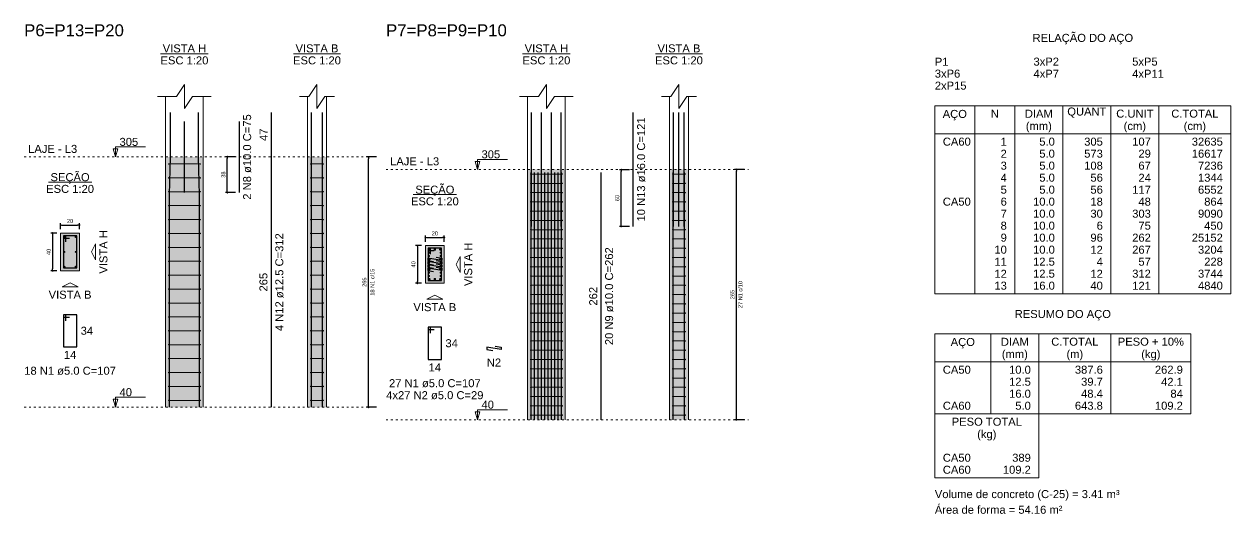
# Model space of a CAD drawing. Header units: millimetres. Extents: x 180 to 11148, y -1598 to 1045.
# Drawn here: x 2350.9 to 2414.8, y 22.4 to 48.3 of the extents above; entities that cross this region are included whole.
import ezdxf

# ---------------------------------------------------------------- set-up
doc = ezdxf.new("R2010")
doc.units = ezdxf.units.MM
doc.header["$MEASUREMENT"] = 0
doc.linetypes.add('DOT2', pattern=[3.175, 0, -3.175])
for name, color, linetype, lineweight in [('Descrição da armadura', 7, 'Continuous', 5), ('DT-Barras na forma', 2, 'Continuous', 30), ('DT-Barras no corte', 5, 'Continuous', 5), ('DT-Barras rebatidas', 2, 'Continuous', 30), ('DT-Cotas', 9, 'Continuous', 5), ('DT-Estribos na forma', 5, 'Continuous', 5), ('DT-Forma', 5, 'Continuous', 5), ('DT-Hachura seção pilares', 252, 'Continuous', 5), ('DT-Hachura vista pilares', 252, 'Continuous', 5), ('DT-Pontilhado', 9, 'DOT2', 5), ('DT-Relação do aço', 9, 'Continuous', 5), ('DT-Textos', 7, 'Continuous', 5), ('DT-Título', 3, 'Continuous', 20), ('Textos armaduras', 7, 'Continuous', 5)]:
    doc.layers.add(name, color=color, linetype=linetype, lineweight=lineweight)
doc.styles.add('Arial', font='arial.ttf')
doc.dimstyles.new('UM_20.000000', dxfattribs={"dimtxt": 0.18, "dimasz": 0.1, "dimexe": 0.1, "dimexo": 0.2, "dimgap": 0, "dimtad": 1, "dimtih": 1, "dimtoh": 1, "dimdec": 1, "dimlfac": 20, "dimzin": 0, "dimdsep": 46, "dimtxsty": 'Standard', "dimcen": 0.09, "dimdle": 0.1, "dimadec": 1, "dimazin": 2, "dimtfac": 1, "dimtdec": 4, "dimtofl": 0, "dimtmove": 0, "dimatfit": 3, "dimfxl": 1, "dimtolj": 1, "dimarcsym": 0})

# ---------------------------------------------------------------- blocks, each defined once
blk = doc.blocks.new('_Dot')
at = {"color": 0, "linetype": 'ByBlock', "lineweight": -2}
blk.add_line((-0.5, 0), (-1, 0), dxfattribs=at)
at = {"color": 0, "linetype": 'ByBlock', "const_width": 0.5}
blk.add_lwpolyline([(-0.25, 0, 1), (0.25, 0, 1)], format="xyb", close=True, dxfattribs=at)
blk = doc.blocks.new('*D752')
at = {"layer": 'Defpoints', "color": 0, "transparency": 16777216}
for p in [(2352.862, 37.223), (2352.438, 35.223), (2352.862, 35.223)]:
    blk.add_point(p, dxfattribs=at)
at = {"layer": 'DT-Cotas', "color": 0, "lineweight": -2, "transparency": 16777216}
for p, q in [((2352.662, 37.223), (2352.338, 37.223)), ((2352.438, 37.123), (2352.438, 35.323)), ((2352.662, 35.223), (2352.338, 35.223))]:
    blk.add_line(p, q, dxfattribs=at)
at = {"layer": 'DT-Cotas', "color": 0, "lineweight": -2, "transparency": 16777216, "xscale": 0.1000000014901161, "yscale": 0.1000000014901161, "zscale": 0.1000000014901161}
for p, rotation in [((2352.438, 37.223), 90), ((2352.438, 35.223), 270)]:
    blk.add_blockref('_Dot', p, dxfattribs=dict(at, rotation=rotation))
at = {"layer": 'DT-Cotas', "transparency": 16777216, "insert": (2352.227, 36.223), "char_height": 0.2118, "attachment_point": 5, "rotation": 90, "style": 'Arial'}
blk.add_mtext('\\A1;40', dxfattribs=at)
blk = doc.blocks.new('*D753')
at = {"layer": 'Defpoints', "color": 0, "transparency": 16777216}
for p in [(2352.862, 37.223), (2353.862, 37.646), (2353.862, 37.223)]:
    blk.add_point(p, dxfattribs=at)
at = {"layer": 'DT-Cotas', "color": 0, "lineweight": -2, "transparency": 16777216}
for p, q in [((2352.862, 37.423), (2352.862, 37.746)), ((2353.862, 37.423), (2353.862, 37.746)), ((2352.962, 37.646), (2353.762, 37.646))]:
    blk.add_line(p, q, dxfattribs=at)
at = {"layer": 'DT-Cotas', "color": 0, "lineweight": -2, "transparency": 16777216, "xscale": 0.1000000014901161, "yscale": 0.1000000014901161, "zscale": 0.1000000014901161, "rotation": 180}
blk.add_blockref('_Dot', (2352.862, 37.646), dxfattribs=at)
at = {"layer": 'DT-Cotas', "color": 0, "lineweight": -2, "transparency": 16777216, "xscale": 0.1000000014901161, "yscale": 0.1000000014901161, "zscale": 0.1000000014901161}
blk.add_blockref('_Dot', (2353.862, 37.646), dxfattribs=at)
at = {"layer": 'DT-Cotas', "transparency": 16777216, "insert": (2353.362, 37.858), "char_height": 0.2118, "attachment_point": 5, "rotation": 0.00573, "style": 'Arial'}
blk.add_mtext('\\A1;20', dxfattribs=at)
blk = doc.blocks.new('*D754')
at = {"layer": 'Defpoints', "color": 0, "transparency": 16777216}
for p in [(2361.687, 41.263), (2362.322, 41.263), (2362.322, 39.363)]:
    blk.add_point(p, dxfattribs=at)
at = {"layer": 'DT-Cotas', "color": 0, "lineweight": -2, "transparency": 16777216}
for p, q in [((2362.122, 41.263), (2361.587, 41.263)), ((2361.687, 39.463), (2361.687, 41.163)), ((2362.122, 39.363), (2361.587, 39.363))]:
    blk.add_line(p, q, dxfattribs=at)
at = {"layer": 'DT-Cotas', "color": 0, "lineweight": -2, "transparency": 16777216, "xscale": 0.1000000014901161, "yscale": 0.1000000014901161, "zscale": 0.1000000014901161}
for p, rotation in [((2361.687, 41.263), 90), ((2361.687, 39.363), 270)]:
    blk.add_blockref('_Dot', p, dxfattribs=dict(at, rotation=rotation))
at = {"layer": 'DT-Cotas', "transparency": 16777216, "insert": (2361.475, 40.313), "char_height": 0.2118, "attachment_point": 5, "rotation": 90, "style": 'Arial'}
blk.add_mtext('\\A1;38', dxfattribs=at)
blk = doc.blocks.new('*D755')
at = {"layer": 'Defpoints', "color": 0, "transparency": 16777216}
for p in [(2369.157, 41.247), (2369.792, 41.247), (2369.792, 27.997)]:
    blk.add_point(p, dxfattribs=at)
at = {"layer": 'DT-Cotas', "color": 0, "lineweight": -2, "transparency": 16777216}
for p, q in [((2369.592, 41.247), (2369.057, 41.247)), ((2369.157, 28.097), (2369.157, 41.147)), ((2369.592, 27.997), (2369.057, 27.997))]:
    blk.add_line(p, q, dxfattribs=at)
at = {"layer": 'DT-Cotas', "color": 0, "lineweight": -2, "transparency": 16777216, "xscale": 0.1000000014901161, "yscale": 0.1000000014901161, "zscale": 0.1000000014901161}
for p, rotation in [((2369.157, 41.247), 90), ((2369.157, 27.997), 270)]:
    blk.add_blockref('_Dot', p, dxfattribs=dict(at, rotation=rotation))
blk = doc.blocks.new('*D747')
at = {"layer": 'Defpoints', "color": 0, "transparency": 16777216}
for p in [(2372.173, 36.563), (2371.749, 34.563), (2372.173, 34.563)]:
    blk.add_point(p, dxfattribs=at)
at = {"layer": 'DT-Cotas', "color": 0, "lineweight": -2, "transparency": 16777216}
for p, q in [((2371.973, 36.563), (2371.649, 36.563)), ((2371.749, 36.463), (2371.749, 34.663)), ((2371.973, 34.563), (2371.649, 34.563))]:
    blk.add_line(p, q, dxfattribs=at)
at = {"layer": 'DT-Cotas', "color": 0, "lineweight": -2, "transparency": 16777216, "xscale": 0.1000000014901161, "yscale": 0.1000000014901161, "zscale": 0.1000000014901161}
for p, rotation in [((2371.749, 36.563), 90), ((2371.749, 34.563), 270)]:
    blk.add_blockref('_Dot', p, dxfattribs=dict(at, rotation=rotation))
at = {"layer": 'DT-Cotas', "transparency": 16777216, "insert": (2371.538, 35.563), "char_height": 0.2118, "attachment_point": 5, "rotation": 90, "style": 'Arial'}
blk.add_mtext('\\A1;40', dxfattribs=at)
blk = doc.blocks.new('*D748')
at = {"layer": 'Defpoints', "color": 0, "transparency": 16777216}
for p in [(2372.173, 36.563), (2373.173, 36.987), (2373.173, 36.563)]:
    blk.add_point(p, dxfattribs=at)
at = {"layer": 'DT-Cotas', "color": 0, "lineweight": -2, "transparency": 16777216}
for p, q in [((2372.173, 36.763), (2372.173, 37.087)), ((2373.173, 36.763), (2373.173, 37.087)), ((2372.273, 36.987), (2373.073, 36.987))]:
    blk.add_line(p, q, dxfattribs=at)
at = {"layer": 'DT-Cotas', "color": 0, "lineweight": -2, "transparency": 16777216, "xscale": 0.1000000014901161, "yscale": 0.1000000014901161, "zscale": 0.1000000014901161, "rotation": 180}
blk.add_blockref('_Dot', (2372.173, 36.987), dxfattribs=at)
at = {"layer": 'DT-Cotas', "color": 0, "lineweight": -2, "transparency": 16777216, "xscale": 0.1000000014901161, "yscale": 0.1000000014901161, "zscale": 0.1000000014901161}
blk.add_blockref('_Dot', (2373.173, 36.987), dxfattribs=at)
at = {"layer": 'DT-Cotas', "transparency": 16777216, "insert": (2372.673, 37.199), "char_height": 0.2118, "attachment_point": 5, "rotation": 0.00573, "style": 'Arial'}
blk.add_mtext('\\A1;20', dxfattribs=at)
blk = doc.blocks.new('*D749')
at = {"layer": 'Defpoints', "color": 0, "transparency": 16777216}
for p in [(2382.544, 40.574), (2383.18, 40.574), (2383.18, 37.574)]:
    blk.add_point(p, dxfattribs=at)
at = {"layer": 'DT-Cotas', "color": 0, "lineweight": -2, "transparency": 16777216}
for p, q in [((2382.98, 40.574), (2382.444, 40.574)), ((2382.544, 37.674), (2382.544, 40.474)), ((2382.98, 37.574), (2382.444, 37.574))]:
    blk.add_line(p, q, dxfattribs=at)
at = {"layer": 'DT-Cotas', "color": 0, "lineweight": -2, "transparency": 16777216, "xscale": 0.1000000014901161, "yscale": 0.1000000014901161, "zscale": 0.1000000014901161}
for p, rotation in [((2382.544, 40.574), 90), ((2382.544, 37.574), 270)]:
    blk.add_blockref('_Dot', p, dxfattribs=dict(at, rotation=rotation))
at = {"layer": 'DT-Cotas', "transparency": 16777216, "insert": (2382.332, 39.074), "char_height": 0.2118, "attachment_point": 5, "rotation": 90, "style": 'Arial'}
blk.add_mtext('\\A1;60', dxfattribs=at)
blk = doc.blocks.new('*D750')
at = {"layer": 'Defpoints', "color": 0, "transparency": 16777216}
for p in [(2388.637, 40.588), (2389.273, 40.588), (2389.273, 27.338)]:
    blk.add_point(p, dxfattribs=at)
at = {"layer": 'DT-Cotas', "color": 0, "lineweight": -2, "transparency": 16777216}
for p, q in [((2389.073, 40.588), (2388.537, 40.588)), ((2388.637, 27.438), (2388.637, 40.488)), ((2389.073, 27.338), (2388.537, 27.338))]:
    blk.add_line(p, q, dxfattribs=at)
at = {"layer": 'DT-Cotas', "color": 0, "lineweight": -2, "transparency": 16777216, "xscale": 0.1000000014901161, "yscale": 0.1000000014901161, "zscale": 0.1000000014901161}
for p, rotation in [((2388.637, 40.588), 90), ((2388.637, 27.338), 270)]:
    blk.add_blockref('_Dot', p, dxfattribs=dict(at, rotation=rotation))
blk = doc.blocks.new('*D751')
at = {"layer": 'Defpoints', "color": 0, "transparency": 16777216}
for p in [(2388.637, 40.588), (2389.273, 40.588), (2389.273, 27.338)]:
    blk.add_point(p, dxfattribs=at)
at = {"layer": 'DT-Cotas', "color": 0, "lineweight": -2, "transparency": 16777216}
for p, q in [((2389.073, 40.588), (2388.537, 40.588)), ((2388.637, 27.438), (2388.637, 40.488)), ((2389.073, 27.338), (2388.537, 27.338))]:
    blk.add_line(p, q, dxfattribs=at)
at = {"layer": 'DT-Cotas', "color": 0, "lineweight": -2, "transparency": 16777216, "xscale": 0.1000000014901161, "yscale": 0.1000000014901161, "zscale": 0.1000000014901161}
for p, rotation in [((2388.637, 40.588), 90), ((2388.637, 27.338), 270)]:
    blk.add_blockref('_Dot', p, dxfattribs=dict(at, rotation=rotation))

msp = doc.modelspace()

# ---------------------------------------------------------------- hatches: boundary and pattern name
at = {"layer": 'DT-Hachura seção pilares', "linetype": 'Continuous'}
for points in [[(2352.8621, 35.2226), (2352.8621, 35.2226), (2353.8621, 35.2226), (2353.8621, 37.2226), (2352.8621, 37.2226), (2352.8621, 35.2226)], [(2372.173, 34.5634), (2372.173, 34.5634), (2373.173, 34.5634), (2373.173, 36.5634), (2372.173, 36.5634), (2372.173, 34.5634)]]:
    msp.add_hatch(color=256, dxfattribs=at).paths.add_polyline_path(points)
at = {"layer": 'DT-Hachura vista pilares', "linetype": 'Continuous'}
for points in [[(2358.4163, 27.9968), (2358.4163, 41.2468), (2360.4163, 41.2468), (2360.4163, 27.9968), (2358.4163, 27.9968)], [(2365.9331, 27.9968), (2365.9331, 41.2468), (2366.9331, 41.2468), (2366.9331, 27.9968), (2365.9331, 27.9968)], [(2377.5789, 27.3376), (2377.5789, 40.5876), (2379.5789, 40.5876), (2379.5789, 27.3376), (2377.5789, 27.3376)], [(2385.0957, 27.3376), (2385.0957, 40.5876), (2386.0957, 40.5876), (2386.0957, 27.3376), (2385.0957, 27.3376)]]:
    msp.add_hatch(color=256, dxfattribs=at).paths.add_polyline_path(points)

# ---------------------------------------------------------------- linework, layer by layer
at = {"layer": 'DT-Barras na forma'}
for points in [[(2358.6225, 27.9968), (2358.6225, 39.2468), (2358.6725, 41.2468), (2358.6725, 43.6011)], [(2360.21, 27.9968), (2360.21, 39.2468), (2360.16, 41.2468), (2360.16, 43.6011)], [(2366.1393, 27.9968), (2366.1393, 39.2468), (2366.1393, 41.2468), (2366.1393, 43.6011)], [(2366.7268, 27.9968), (2366.7268, 39.2468), (2366.7268, 41.2468), (2366.7268, 43.6011)], [(2377.7939, 37.5741), (2377.7939, 43.6011)], [(2378.3172, 37.5741), (2378.3172, 43.6011)], [(2378.8406, 37.5741), (2378.8406, 43.6011)], [(2379.3639, 37.5741), (2379.3639, 43.6011)], [(2385.3107, 37.5741), (2385.3107, 43.6011)], [(2385.5957, 37.5741), (2385.5957, 43.6011)], [(2385.8807, 37.5741), (2385.8807, 43.6011)], [(2359.4163, 39.3634), (2359.4163, 43.1302)], [(2377.7789, 27.3376), (2377.7789, 40.4176)], [(2377.9567, 27.3376), (2377.9567, 40.4176)], [(2378.1345, 27.3376), (2378.1345, 40.4176)], [(2378.3122, 27.3376), (2378.3122, 40.4176)], [(2378.49, 27.3376), (2378.49, 40.4176)], [(2378.6678, 27.3376), (2378.6678, 40.4176)], [(2378.8456, 27.3376), (2378.8456, 40.4176)], [(2379.0233, 27.3376), (2379.0233, 40.4176)], [(2379.2011, 27.3376), (2379.2011, 40.4176)], [(2379.3789, 27.3376), (2379.3789, 40.4176)], [(2385.2957, 27.3376), (2385.2957, 40.4176)], [(2385.8957, 27.3376), (2385.8957, 40.4176)], [(2353.1371, 36.7601), (2353.1371, 37.0726), (2353.0121, 37.0726), (2353.0121, 35.3726), (2353.7121, 35.3726), (2353.7121, 37.0726), (2353.0121, 37.0726), (2353.0121, 36.9476), (2353.3246, 36.9476)], [(2372.7398, 35.944), (2373.048, 35.8926), (2373.048, 35.7676), (2372.298, 35.8926), (2372.298, 35.7676), (2372.6063, 35.7162)], [(2372.448, 36.1009), (2372.448, 36.4134), (2372.323, 36.4134), (2372.323, 34.7134), (2373.023, 34.7134), (2373.023, 36.4134), (2372.323, 36.4134), (2372.323, 36.2884), (2372.6355, 36.2884)], [(2372.7398, 35.7662), (2373.048, 35.7148), (2373.048, 35.5898), (2372.298, 35.7148), (2372.298, 35.5898), (2372.6063, 35.5384)], [(2372.7398, 35.5884), (2373.048, 35.537), (2373.048, 35.412), (2372.298, 35.537), (2372.298, 35.412), (2372.6063, 35.3607)], [(2372.7398, 35.4106), (2373.048, 35.3593), (2373.048, 35.2343), (2372.298, 35.3593), (2372.298, 35.2343), (2372.6063, 35.1829)]]:
    msp.add_lwpolyline(points, dxfattribs=at)
at = {"layer": 'DT-Barras no corte'}
for p, q in [((2353.0321, 36.2226), (2353.0921, 36.2226)), ((2353.6321, 36.2226), (2353.6921, 36.2226)), ((2372.34, 36.3484), (2372.436, 36.3484)), ((2372.34, 35.8251), (2372.436, 35.8251)), ((2372.348, 36.3384), (2372.398, 36.3884)), ((2372.348, 36.3884), (2372.398, 36.3384)), ((2372.348, 36.1606), (2372.398, 36.2106)), ((2372.348, 36.2106), (2372.398, 36.1606)), ((2372.348, 35.9829), (2372.398, 36.0329)), ((2372.348, 36.0329), (2372.398, 35.9829)), ((2372.348, 35.8051), (2372.398, 35.8551)), ((2372.348, 35.8551), (2372.398, 35.8051)), ((2372.625, 36.3484), (2372.721, 36.3484)), ((2372.91, 36.3484), (2373.006, 36.3484)), ((2372.91, 35.8251), (2373.006, 35.8251)), ((2372.948, 36.3384), (2372.998, 36.3884)), ((2372.948, 36.3884), (2372.998, 36.3384)), ((2372.948, 36.1606), (2372.998, 36.2106)), ((2372.948, 36.2106), (2372.998, 36.1606)), ((2372.948, 35.9829), (2372.998, 36.0329)), ((2372.948, 36.0329), (2372.998, 35.9829)), ((2372.948, 35.8051), (2372.998, 35.8551)), ((2372.948, 35.8551), (2372.998, 35.8051)), ((2372.34, 35.3018), (2372.436, 35.3018)), ((2372.348, 35.6273), (2372.398, 35.6773)), ((2372.348, 35.6773), (2372.398, 35.6273)), ((2372.348, 35.4495), (2372.398, 35.4995)), ((2372.348, 35.4995), (2372.398, 35.4495)), ((2372.348, 35.2718), (2372.398, 35.3218)), ((2372.348, 35.3218), (2372.398, 35.2718)), ((2372.348, 35.094), (2372.398, 35.144)), ((2372.348, 35.144), (2372.398, 35.094)), ((2372.91, 35.3018), (2373.006, 35.3018)), ((2372.948, 35.6273), (2372.998, 35.6773)), ((2372.948, 35.6773), (2372.998, 35.6273)), ((2372.948, 35.4495), (2372.998, 35.4995)), ((2372.948, 35.4995), (2372.998, 35.4495)), ((2372.948, 35.2718), (2372.998, 35.3218)), ((2372.948, 35.3218), (2372.998, 35.2718)), ((2372.948, 35.094), (2372.998, 35.144)), ((2372.948, 35.144), (2372.998, 35.094)), ((2372.34, 34.7784), (2372.436, 34.7784)), ((2372.348, 34.9162), (2372.398, 34.9662)), ((2372.348, 34.9662), (2372.398, 34.9162)), ((2372.348, 34.7384), (2372.398, 34.7884)), ((2372.348, 34.7884), (2372.398, 34.7384)), ((2372.625, 34.7784), (2372.721, 34.7784)), ((2372.91, 34.7784), (2373.006, 34.7784)), ((2372.948, 34.9162), (2372.998, 34.9662)), ((2372.948, 34.9662), (2372.998, 34.9162)), ((2372.948, 34.7384), (2372.998, 34.7884)), ((2372.948, 34.7884), (2372.998, 34.7384))]:
    msp.add_line(p, q, dxfattribs=at)
for centre, radius in [((2353.0683, 37.0164), 0.0312), ((2353.6558, 37.0164), 0.0312), ((2353.0621, 36.2226), 0.025), ((2353.6621, 36.2226), 0.025), ((2372.373, 36.3634), 0.025), ((2372.388, 36.3484), 0.04), ((2372.373, 36.1856), 0.025), ((2372.373, 36.0079), 0.025), ((2372.388, 35.8251), 0.04), ((2372.373, 35.8301), 0.025), ((2372.673, 36.3484), 0.04), ((2372.958, 36.3484), 0.04), ((2372.958, 35.8251), 0.04), ((2372.973, 36.3634), 0.025), ((2372.973, 36.1856), 0.025), ((2372.973, 36.0079), 0.025), ((2372.973, 35.8301), 0.025), ((2353.0683, 35.4289), 0.0312), ((2353.6558, 35.4289), 0.0312), ((2372.373, 35.6523), 0.025), ((2372.373, 35.4745), 0.025), ((2372.388, 35.3018), 0.04), ((2372.373, 35.2968), 0.025), ((2372.373, 35.119), 0.025), ((2372.958, 35.3018), 0.04), ((2372.973, 35.6523), 0.025), ((2372.973, 35.4745), 0.025), ((2372.973, 35.2968), 0.025), ((2372.973, 35.119), 0.025), ((2372.373, 34.9412), 0.025), ((2372.388, 34.7784), 0.04), ((2372.373, 34.7634), 0.025), ((2372.673, 34.7784), 0.04), ((2372.958, 34.7784), 0.04), ((2372.973, 34.9412), 0.025), ((2372.973, 34.7634), 0.025)]:
    msp.add_circle(centre, radius, dxfattribs=at)
at = {"layer": 'DT-Barras rebatidas'}
for p, q in [((2364.0269, 41.2468), (2364.0269, 43.6011)), ((2383.1795, 37.5741), (2383.1795, 43.6011)), ((2362.3225, 39.3634), (2362.3225, 43.1302)), ((2364.0269, 27.9968), (2364.0269, 41.2468)), ((2381.4851, 27.3376), (2381.4851, 40.4176)), ((2353.1371, 32.8928), (2353.0121, 32.8928)), ((2353.0121, 32.8928), (2353.0121, 31.1928)), ((2353.7121, 32.8928), (2353.0121, 32.8928)), ((2353.0121, 32.8928), (2353.0121, 32.7678)), ((2353.0121, 32.7678), (2353.3246, 32.7678)), ((2353.1371, 32.5803), (2353.1371, 32.8928)), ((2353.7121, 31.1928), (2353.7121, 32.8928)), ((2372.448, 32.2336), (2372.323, 32.2336)), ((2372.323, 32.2336), (2372.323, 30.5336)), ((2373.023, 32.2336), (2372.323, 32.2336)), ((2372.323, 32.2336), (2372.323, 32.1086)), ((2372.323, 32.1086), (2372.6355, 32.1086)), ((2372.448, 31.9211), (2372.448, 32.2336)), ((2373.023, 30.5336), (2373.023, 32.2336)), ((2353.0121, 31.1928), (2353.7121, 31.1928)), ((2376.1773, 31.0545), (2375.4273, 31.1795)), ((2375.4273, 31.1795), (2375.4273, 31.0545)), ((2375.4273, 31.0545), (2375.7355, 31.0031)), ((2375.869, 31.2308), (2376.1773, 31.1795)), ((2376.1773, 31.1795), (2376.1773, 31.0545)), ((2372.323, 30.5336), (2373.023, 30.5336))]:
    msp.add_line(p, q, dxfattribs=at)
at = {"layer": 'DT-Cotas'}
for points in [[(2357.9927, 44.4483), (2358.9927, 44.4483), (2359.4163, 45.0837), (2359.4163, 43.8129), (2359.8399, 44.4483), (2360.8399, 44.4483)], [(2365.5095, 44.4483), (2366.0095, 44.4483), (2366.4331, 45.0837), (2366.4331, 43.8129), (2366.8567, 44.4483), (2367.3567, 44.4483)], [(2377.1553, 44.4483), (2378.1553, 44.4483), (2378.5789, 45.0837), (2378.5789, 43.8129), (2379.0025, 44.4483), (2380.0025, 44.4483)], [(2384.6721, 44.4483), (2385.1721, 44.4483), (2385.5957, 45.0837), (2385.5957, 43.8129), (2386.0193, 44.4483), (2386.5193, 44.4483)]]:
    msp.add_lwpolyline(points, dxfattribs=at)
at = {"layer": 'DT-Estribos na forma'}
for p, q in [((2358.5788, 40.8788), (2360.2538, 40.8788)), ((2366.0956, 40.8788), (2366.7706, 40.8788)), ((2377.7414, 40.3423), (2379.4164, 40.3423)), ((2385.2582, 40.3423), (2385.9332, 40.3423)), ((2358.5788, 40.1427), (2360.2538, 40.1427)), ((2366.0956, 40.1427), (2366.7706, 40.1427)), ((2377.7414, 39.8515), (2379.4164, 39.8515)), ((2385.2582, 39.8515), (2385.9332, 39.8515)), ((2358.5788, 39.4065), (2360.2538, 39.4065)), ((2366.0956, 39.4065), (2366.7706, 39.4065)), ((2377.7414, 39.3608), (2379.4164, 39.3608)), ((2385.2582, 39.3608), (2385.9332, 39.3608)), ((2358.5788, 38.6704), (2360.2538, 38.6704)), ((2366.0956, 38.6704), (2366.7706, 38.6704)), ((2377.7414, 38.87), (2379.4164, 38.87)), ((2377.7414, 38.3793), (2379.4164, 38.3793)), ((2385.2582, 38.87), (2385.9332, 38.87)), ((2385.2582, 38.3793), (2385.9332, 38.3793)), ((2358.5788, 37.9343), (2360.2538, 37.9343)), ((2366.0956, 37.9343), (2366.7706, 37.9343)), ((2377.7414, 37.8886), (2379.4164, 37.8886)), ((2385.2582, 37.8886), (2385.9332, 37.8886)), ((2358.5788, 37.1982), (2360.2538, 37.1982)), ((2366.0956, 37.1982), (2366.7706, 37.1982)), ((2377.7414, 37.3978), (2379.4164, 37.3978)), ((2385.2582, 37.3978), (2385.9332, 37.3978)), ((2358.5788, 36.4621), (2360.2538, 36.4621)), ((2366.0956, 36.4621), (2366.7706, 36.4621)), ((2377.7414, 36.9071), (2379.4164, 36.9071)), ((2377.7414, 36.4163), (2379.4164, 36.4163)), ((2385.2582, 36.9071), (2385.9332, 36.9071)), ((2385.2582, 36.4163), (2385.9332, 36.4163)), ((2377.7414, 35.9256), (2379.4164, 35.9256)), ((2385.2582, 35.9256), (2385.9332, 35.9256)), ((2358.5788, 35.726), (2360.2538, 35.726)), ((2366.0956, 35.726), (2366.7706, 35.726)), ((2377.7414, 35.4348), (2379.4164, 35.4348)), ((2385.2582, 35.4348), (2385.9332, 35.4348)), ((2358.5788, 34.9899), (2360.2538, 34.9899)), ((2366.0956, 34.9899), (2366.7706, 34.9899)), ((2377.7414, 34.9441), (2379.4164, 34.9441)), ((2385.2582, 34.9441), (2385.9332, 34.9441)), ((2358.5788, 34.2538), (2360.2538, 34.2538)), ((2366.0956, 34.2538), (2366.7706, 34.2538)), ((2377.7414, 34.4534), (2379.4164, 34.4534)), ((2377.7414, 33.9626), (2379.4164, 33.9626)), ((2385.2582, 34.4534), (2385.9332, 34.4534)), ((2385.2582, 33.9626), (2385.9332, 33.9626)), ((2358.5788, 33.5177), (2360.2538, 33.5177)), ((2366.0956, 33.5177), (2366.7706, 33.5177)), ((2377.7414, 33.4719), (2379.4164, 33.4719)), ((2385.2582, 33.4719), (2385.9332, 33.4719)), ((2358.5788, 32.7815), (2360.2538, 32.7815)), ((2366.0956, 32.7815), (2366.7706, 32.7815)), ((2377.7414, 32.9811), (2379.4164, 32.9811)), ((2385.2582, 32.9811), (2385.9332, 32.9811)), ((2358.5788, 32.0454), (2360.2538, 32.0454)), ((2366.0956, 32.0454), (2366.7706, 32.0454)), ((2377.7414, 32.4904), (2379.4164, 32.4904)), ((2377.7414, 31.9997), (2379.4164, 31.9997)), ((2385.2582, 32.4904), (2385.9332, 32.4904)), ((2385.2582, 31.9997), (2385.9332, 31.9997)), ((2358.5788, 31.3093), (2360.2538, 31.3093)), ((2366.0956, 31.3093), (2366.7706, 31.3093)), ((2377.7414, 31.5089), (2379.4164, 31.5089)), ((2385.2582, 31.5089), (2385.9332, 31.5089)), ((2377.7414, 31.0182), (2379.4164, 31.0182)), ((2385.2582, 31.0182), (2385.9332, 31.0182)), ((2358.5788, 30.5732), (2360.2538, 30.5732)), ((2366.0956, 30.5732), (2366.7706, 30.5732)), ((2377.7414, 30.5274), (2379.4164, 30.5274)), ((2377.7414, 30.0367), (2379.4164, 30.0367)), ((2385.2582, 30.5274), (2385.9332, 30.5274)), ((2385.2582, 30.0367), (2385.9332, 30.0367)), ((2358.5788, 29.8371), (2360.2538, 29.8371)), ((2366.0956, 29.8371), (2366.7706, 29.8371)), ((2377.7414, 29.546), (2379.4164, 29.546)), ((2385.2582, 29.546), (2385.9332, 29.546)), ((2358.5788, 29.101), (2360.2538, 29.101)), ((2366.0956, 29.101), (2366.7706, 29.101)), ((2377.7414, 29.0552), (2379.4164, 29.0552)), ((2385.2582, 29.0552), (2385.9332, 29.0552)), ((2358.5788, 28.3649), (2360.2538, 28.3649)), ((2366.0956, 28.3649), (2366.7706, 28.3649)), ((2377.7414, 28.5645), (2379.4164, 28.5645)), ((2385.2582, 28.5645), (2385.9332, 28.5645)), ((2377.7414, 28.0737), (2379.4164, 28.0737)), ((2377.7414, 27.583), (2379.4164, 27.583)), ((2385.2582, 28.0737), (2385.9332, 28.0737)), ((2385.2582, 27.583), (2385.9332, 27.583))]:
    msp.add_line(p, q, dxfattribs=at)
for centre in [(2358.5788, 40.8788), (2360.2538, 40.8788), (2366.0956, 40.8788), (2366.7706, 40.8788), (2377.7414, 40.3423), (2379.4164, 40.3423), (2385.2582, 40.3423), (2385.9332, 40.3423), (2358.5788, 40.1427), (2360.2538, 40.1427), (2366.0956, 40.1427), (2366.7706, 40.1427), (2377.7414, 39.8515), (2379.4164, 39.8515), (2385.2582, 39.8515), (2385.9332, 39.8515), (2358.5788, 39.4065), (2360.2538, 39.4065), (2366.0956, 39.4065), (2366.7706, 39.4065), (2377.7414, 39.3608), (2379.4164, 39.3608), (2385.2582, 39.3608), (2385.9332, 39.3608), (2358.5788, 38.6704), (2360.2538, 38.6704), (2366.0956, 38.6704), (2366.7706, 38.6704), (2377.7414, 38.87), (2377.7414, 38.3793), (2379.4164, 38.87), (2379.4164, 38.3793), (2385.2582, 38.87), (2385.2582, 38.3793), (2385.9332, 38.87), (2385.9332, 38.3793), (2358.5788, 37.9343), (2360.2538, 37.9343), (2366.0956, 37.9343), (2366.7706, 37.9343), (2377.7414, 37.8886), (2379.4164, 37.8886), (2385.2582, 37.8886), (2385.9332, 37.8886), (2358.5788, 37.1982), (2360.2538, 37.1982), (2366.0956, 37.1982), (2366.7706, 37.1982), (2377.7414, 37.3978), (2379.4164, 37.3978), (2385.2582, 37.3978), (2385.9332, 37.3978), (2358.5788, 36.4621), (2360.2538, 36.4621), (2366.0956, 36.4621), (2366.7706, 36.4621), (2377.7414, 36.9071), (2377.7414, 36.4163), (2379.4164, 36.9071), (2379.4164, 36.4163), (2385.2582, 36.9071), (2385.2582, 36.4163), (2385.9332, 36.9071), (2385.9332, 36.4163), (2377.7414, 35.9256), (2379.4164, 35.9256), (2385.2582, 35.9256), (2385.9332, 35.9256), (2358.5788, 35.726), (2360.2538, 35.726), (2366.0956, 35.726), (2366.7706, 35.726), (2377.7414, 35.4348), (2379.4164, 35.4348), (2385.2582, 35.4348), (2385.9332, 35.4348), (2358.5788, 34.9899), (2360.2538, 34.9899), (2366.0956, 34.9899), (2366.7706, 34.9899), (2377.7414, 34.9441), (2379.4164, 34.9441), (2385.2582, 34.9441), (2385.9332, 34.9441), (2358.5788, 34.2538), (2360.2538, 34.2538), (2366.0956, 34.2538), (2366.7706, 34.2538), (2377.7414, 34.4534), (2377.7414, 33.9626), (2379.4164, 34.4534), (2379.4164, 33.9626), (2385.2582, 34.4534), (2385.2582, 33.9626), (2385.9332, 34.4534), (2385.9332, 33.9626), (2358.5788, 33.5177), (2360.2538, 33.5177), (2366.0956, 33.5177), (2366.7706, 33.5177), (2377.7414, 33.4719), (2379.4164, 33.4719), (2385.2582, 33.4719), (2385.9332, 33.4719), (2358.5788, 32.7815), (2360.2538, 32.7815), (2366.0956, 32.7815), (2366.7706, 32.7815), (2377.7414, 32.9811), (2379.4164, 32.9811), (2385.2582, 32.9811), (2385.9332, 32.9811), (2358.5788, 32.0454), (2360.2538, 32.0454), (2366.0956, 32.0454), (2366.7706, 32.0454), (2377.7414, 32.4904), (2377.7414, 31.9997), (2379.4164, 32.4904), (2379.4164, 31.9997), (2385.2582, 32.4904), (2385.2582, 31.9997), (2385.9332, 32.4904), (2385.9332, 31.9997), (2358.5788, 31.3093), (2360.2538, 31.3093), (2366.0956, 31.3093), (2366.7706, 31.3093), (2377.7414, 31.5089), (2379.4164, 31.5089), (2385.2582, 31.5089), (2385.9332, 31.5089), (2377.7414, 31.0182), (2379.4164, 31.0182), (2385.2582, 31.0182), (2385.9332, 31.0182), (2358.5788, 30.5732), (2360.2538, 30.5732), (2366.0956, 30.5732), (2366.7706, 30.5732), (2377.7414, 30.5274), (2377.7414, 30.0367), (2379.4164, 30.5274), (2379.4164, 30.0367), (2385.2582, 30.5274), (2385.2582, 30.0367), (2385.9332, 30.5274), (2385.9332, 30.0367), (2358.5788, 29.8371), (2360.2538, 29.8371), (2366.0956, 29.8371), (2366.7706, 29.8371), (2377.7414, 29.546), (2379.4164, 29.546), (2385.2582, 29.546), (2385.9332, 29.546), (2358.5788, 29.101), (2360.2538, 29.101), (2366.0956, 29.101), (2366.7706, 29.101), (2377.7414, 29.0552), (2379.4164, 29.0552), (2385.2582, 29.0552), (2385.9332, 29.0552), (2358.5788, 28.3649), (2360.2538, 28.3649), (2366.0956, 28.3649), (2366.7706, 28.3649), (2377.7414, 28.5645), (2379.4164, 28.5645), (2385.2582, 28.5645), (2385.9332, 28.5645), (2377.7414, 28.0737), (2377.7414, 27.583), (2379.4164, 28.0737), (2379.4164, 27.583), (2385.2582, 28.0737), (2385.2582, 27.583), (2385.9332, 28.0737), (2385.9332, 27.583)]:
    msp.add_circle(centre, 0.0125, dxfattribs=at)
at = {"layer": 'DT-Forma'}
for p, q in [((2358.4163, 41.2468), (2358.4163, 44.4483)), ((2360.4163, 41.2468), (2360.4163, 44.4483)), ((2365.9331, 41.2468), (2365.9331, 44.4483)), ((2366.9331, 41.2468), (2366.9331, 44.4483)), ((2377.5789, 40.5876), (2377.5789, 44.4483)), ((2379.5789, 40.5876), (2379.5789, 44.4483)), ((2385.0957, 40.5876), (2385.0957, 44.4483)), ((2386.0957, 40.5876), (2386.0957, 44.4483)), ((2358.4163, 27.9968), (2358.4163, 41.2468)), ((2360.4163, 27.9968), (2360.4163, 41.2468)), ((2365.9331, 27.9968), (2365.9331, 41.2468)), ((2366.9331, 27.9968), (2366.9331, 41.2468)), ((2377.5789, 27.3376), (2377.5789, 40.5876)), ((2379.5789, 27.3376), (2379.5789, 40.5876)), ((2385.0957, 27.3376), (2385.0957, 40.5876)), ((2386.0957, 27.3376), (2386.0957, 40.5876))]:
    msp.add_line(p, q, dxfattribs=at)
for points in [[(2352.8621, 35.2226), (2353.8621, 35.2226), (2353.8621, 37.2226), (2352.8621, 37.2226), (2352.8621, 35.2226)], [(2372.173, 34.5634), (2373.173, 34.5634), (2373.173, 36.5634), (2372.173, 36.5634), (2372.173, 34.5634)]]:
    msp.add_lwpolyline(points, close=True, dxfattribs=at)
at = {"layer": 'DT-Pontilhado', "ltscale": 0.05}
for p, q in [((2350.9297, 41.2468), (2369.4747, 41.2468)), ((2370.0924, 40.5876), (2389.2727, 40.5876)), ((2350.9297, 27.9968), (2369.4747, 27.9968)), ((2370.0924, 27.3376), (2389.2727, 27.3376))]:
    msp.add_line(p, q, dxfattribs=at)
at = {"layer": 'DT-Relação do aço', "linetype": 'Continuous'}
for p, q in [((2399.141, 43.9601), (2414.8142, 43.9601)), ((2399.141, 43.9601), (2399.141, 34.0055)), ((2401.259, 43.9601), (2401.259, 34.0055)), ((2403.377, 43.9601), (2403.377, 34.0055)), ((2405.9186, 43.9601), (2405.9186, 34.0055)), ((2408.4602, 43.9601), (2408.4602, 34.0055)), ((2411.0018, 43.9601), (2411.0018, 34.0055)), ((2414.8142, 43.9601), (2414.8142, 34.0055)), ((2399.141, 42.4775), (2414.8142, 42.4775)), ((2399.141, 34.0055), (2414.8142, 34.0055)), ((2399.141, 31.8875), (2399.141, 27.6515)), ((2399.141, 31.8875), (2412.6962, 31.8875)), ((2402.1062, 31.8875), (2402.1062, 27.6515)), ((2404.6478, 31.8875), (2404.6478, 27.6515)), ((2408.4602, 31.8875), (2408.4602, 27.6515)), ((2412.6962, 31.8875), (2412.6962, 27.6515)), ((2399.141, 30.4049), (2412.6962, 30.4049)), ((2399.141, 27.6515), (2412.6962, 27.6515)), ((2399.141, 27.6515), (2399.141, 24.2627)), ((2404.6478, 24.2627), (2404.6478, 27.6515)), ((2399.141, 24.2627), (2404.6478, 24.2627))]:
    msp.add_line(p, q, dxfattribs=at)
at = {"layer": 'DT-Textos'}
for p, q in [((2358.1565, 46.7146), (2360.676, 46.7146)), ((2365.1897, 46.7146), (2367.6764, 46.7146)), ((2377.3192, 46.7146), (2379.8386, 46.7146)), ((2384.3523, 46.7146), (2386.8391, 46.7146)), ((2352.2176, 39.9125), (2354.5065, 39.9125)), ((2371.5286, 39.2533), (2373.8174, 39.2533))]:
    msp.add_line(p, q, dxfattribs=at)
for points in [[(2355.7688, 41.2468), (2355.8958, 41.6704), (2355.6417, 41.6704), (2355.7688, 41.2468), (2355.7688, 41.7763), (2357.3573, 41.7763)], [(2374.9314, 40.5876), (2375.0585, 41.0112), (2374.8043, 41.0112), (2374.9314, 40.5876), (2374.9314, 41.1171), (2376.5199, 41.1171)], [(2355.7688, 27.9968), (2355.8958, 28.4204), (2355.6417, 28.4204), (2355.7688, 27.9968), (2355.7688, 28.5263), (2357.3573, 28.5263)], [(2374.9314, 27.3376), (2375.0585, 27.7612), (2374.8043, 27.7612), (2374.9314, 27.3376), (2374.9314, 27.8671), (2376.5199, 27.8671)]]:
    msp.add_lwpolyline(points, dxfattribs=at)
for points in [[(2354.7093, 36.2226), (2354.7093, 35.799), (2354.4975, 36.2226), (2354.7093, 36.6462), (2354.7093, 36.2226)], [(2374.0202, 35.5634), (2374.0202, 35.1398), (2373.8084, 35.5634), (2374.0202, 35.987), (2374.0202, 35.5634)], [(2353.3621, 34.3754), (2352.9385, 34.3754), (2353.3621, 34.5872), (2353.7857, 34.3754), (2353.3621, 34.3754)], [(2372.673, 33.7162), (2372.2494, 33.7162), (2372.673, 33.928), (2373.0966, 33.7162), (2372.673, 33.7162)]]:
    msp.add_lwpolyline(points, close=True, dxfattribs=at)

# ---------------------------------------------------------------- texts
at = {"layer": 'Descrição da armadura', "linetype": 'Continuous', "attachment_point": 8, "rotation": 90, "line_spacing_factor": 0.798, "style": 'Arial'}
for s, insert, char_height, width in [('2 N8 ø10.0 C=75', (2362.9579, 41.2468), 0.4236, 9.069495), ('10 N13 ø16.0 C=121', (2383.8149, 40.5876), 0.4236, 11.049211), ('4 N12 ø12.5 C=312', (2364.6623, 34.6218), 0.4236, 10.389305), ('20 N9 ø10.0 C=262', (2382.1205, 33.8776), 0.4236, 10.389305), ('18 N1 c/15', (2369.4747, 34.6218), 0.2118, 2.869342), ('27 N1 c/10', (2388.955, 33.9626), 0.2118, 2.869342)]:
    msp.add_mtext(s, dxfattribs=dict(at, insert=insert, char_height=char_height, width=width))
at = {"layer": 'Descrição da armadura', "linetype": 'Continuous', "char_height": 0.4236, "attachment_point": 8, "line_spacing_factor": 0.798, "style": 'Arial'}
for s, insert, width in [('18 N1 ø5.0 C=107', (2353.3621, 29.7102), 9.7294), ('N2', (2375.8023, 30.1559), 1.516797), ('27 N1 ø5.0 C=107', (2372.673, 29.051), 9.7294), ('4x27 N2 ø5.0 C=29', (2372.673, 28.4156), 9.613768)]:
    msp.add_mtext(s, dxfattribs=dict(at, insert=insert, width=width))
at = {"layer": 'DT-Cotas', "linetype": 'Continuous', "char_height": 0.2118, "width": 0.989858, "attachment_point": 8, "rotation": 90, "line_spacing_factor": 0.798, "style": 'Arial'}
for insert in [(2369.0511, 34.6218), (2388.5314, 33.9626)]:
    msp.add_mtext('265', dxfattribs=dict(at, insert=insert))
at = {"layer": 'DT-Relação do aço', "linetype": 'Continuous', "char_height": 0.4236, "line_spacing_factor": 0.798, "style": 'Arial'}
for s, insert, width, attachment_point in [('RELAÇÃO DO AÇO', (2406.9772, 47.2095), 10.681309, 8), ('P1', (2399.141, 46.0781), 1.451328, 7), ('3xP2', (2404.3654, 46.0781), 2.70451, 7), ('5xP5', (2409.5898, 46.0781), 2.70451, 7), ('3xP6', (2399.141, 45.4427), 2.70451, 7), ('4xP7', (2404.3654, 45.4427), 2.70451, 7), ('4xP11', (2409.5898, 45.4427), 3.364415, 7), ('2xP15', (2399.141, 44.8073), 3.364415, 7), ('AÇO', (2400.2002, 43.1845), 2.571255, 8), ('N', (2402.318, 43.3247), 0.856892, 8), ('DIAM', (2404.6478, 43.3247), 2.966387, 8), ('QUANT', (2407.1894, 43.3247), 4.152941, 8), ('C.UNIT', (2409.731, 43.3247), 3.954796, 8), ('C.TOTAL', (2412.908, 43.3247), 5.010412, 8), ('(mm)', (2404.6482, 42.5495), 2.767082, 8), ('(cm)', (2409.7312, 42.5495), 2.37195, 8), ('(cm)', (2412.9082, 42.5495), 2.37195, 8), ('RESUMO DO AÇO', (2405.9182, 32.5945), 10.218391, 8), ('AÇO', (2400.6232, 31.1125), 2.571255, 8), ('DIAM', (2403.377, 31.2521), 2.966387, 8), ('C.TOTAL', (2406.554, 31.2521), 5.010412, 8), ('PESO + 10%', (2410.5782, 31.2521), 7.024311, 8), ('(mm)', (2403.3772, 30.4765), 2.767082, 8), ('(m)', (2406.5542, 30.4765), 1.778673, 8), ('(kg)', (2410.5782, 30.4765), 2.043446, 8), ('CA50', (2399.5646, 29.7695), 2.968125, 7), ('10.0', (2404.2242, 29.7695), 2.309378, 9), ('387.6', (2408.0366, 29.7695), 2.969283, 9), ('262.9', (2412.2726, 29.7695), 2.969283, 9), ('12.5', (2404.2242, 29.1341), 2.309378, 9), ('39.7', (2408.0366, 29.1341), 2.309378, 9), ('42.1', (2412.2726, 29.1341), 2.309378, 9), ('16.0', (2404.2242, 28.4987), 2.309378, 9), ('48.4', (2408.0366, 28.4987), 2.309378, 9), ('84', (2412.2726, 28.4987), 1.31981, 9), ('CA60', (2399.5646, 27.8633), 2.968125, 7), ('5.0', (2404.2242, 27.8633), 1.649473, 9), ('643.8', (2408.0366, 27.8633), 2.969283, 9), ('109.2', (2412.2726, 27.8633), 2.969283, 9), ('PESO TOTAL', (2401.8944, 27.0161), 7.450729, 8), ('(kg)', (2401.8942, 26.2405), 2.043446, 8), ('CA50', (2399.5646, 25.1099), 2.968125, 7), ('389', (2404.2242, 25.1099), 1.979715, 9), ('CA60', (2399.5646, 24.4745), 2.968125, 7), ('109.2', (2404.2242, 24.4745), 2.969283, 9), ('Volume de concreto (C-25) = 3.41 m³', (2399.1412, 23.0635), 19.619866, 7), ('Área de forma = 54.16 m²', (2399.141, 22.3565), 13.553258, 7)]:
    msp.add_mtext(s, dxfattribs=dict(at, insert=insert, width=width, attachment_point=attachment_point))
at = {"layer": 'DT-Relação do aço', "color": 9, "linetype": 'Continuous', "char_height": 0.4236, "line_spacing_factor": 0.798, "style": 'Arial'}
for s, insert, width, attachment_point in [('CA60', (2399.5646, 41.8421), 2.968125, 7), ('1', (2402.9534, 41.8421), 0.659905, 9), ('5.0', (2405.495, 41.8421), 1.649473, 9), ('305', (2408.0366, 41.8421), 1.979715, 9), ('107', (2410.5782, 41.8421), 1.979715, 9), ('32635', (2414.3906, 41.8421), 3.299526, 9), ('2', (2402.9534, 41.2067), 0.659905, 9), ('5.0', (2405.495, 41.2067), 1.649473, 9), ('573', (2408.0366, 41.2067), 1.979715, 9), ('29', (2410.5782, 41.2067), 1.31981, 9), ('16617', (2414.3906, 41.2067), 3.299526, 9), ('3', (2402.9534, 40.5713), 0.659905, 9), ('5.0', (2405.495, 40.5713), 1.649473, 9), ('108', (2408.0366, 40.5713), 1.979715, 9), ('67', (2410.5782, 40.5713), 1.31981, 9), ('7236', (2414.3906, 40.5713), 2.639621, 9), ('4', (2402.9534, 39.9359), 0.659905, 9), ('5.0', (2405.495, 39.9359), 1.649473, 9), ('56', (2408.0366, 39.9359), 1.31981, 9), ('24', (2410.5782, 39.9359), 1.31981, 9), ('1344', (2414.3906, 39.9359), 2.639621, 9), ('5', (2402.9534, 39.3005), 0.659905, 9), ('5.0', (2405.495, 39.3005), 1.649473, 9), ('56', (2408.0366, 39.3005), 1.31981, 9), ('117', (2410.5782, 39.3005), 1.979715, 9), ('6552', (2414.3906, 39.3005), 2.639621, 9), ('CA50', (2399.5646, 38.6651), 2.968125, 7), ('6', (2402.9534, 38.6651), 0.659905, 9), ('10.0', (2405.495, 38.6651), 2.309378, 9), ('18', (2408.0366, 38.6651), 1.31981, 9), ('48', (2410.5782, 38.6651), 1.31981, 9), ('864', (2414.3906, 38.6651), 1.979715, 9), ('7', (2402.9534, 38.0297), 0.659905, 9), ('10.0', (2405.495, 38.0297), 2.309378, 9), ('30', (2408.0366, 38.0297), 1.31981, 9), ('303', (2410.5782, 38.0297), 1.979715, 9), ('9090', (2414.3906, 38.0297), 2.639621, 9), ('8', (2402.9534, 37.3943), 0.659905, 9), ('10.0', (2405.495, 37.3943), 2.309378, 9), ('6', (2408.0366, 37.3943), 0.659905, 9), ('75', (2410.5782, 37.3943), 1.31981, 9), ('450', (2414.3906, 37.3943), 1.979715, 9), ('9', (2402.9534, 36.7589), 0.659905, 9), ('10.0', (2405.495, 36.7589), 2.309378, 9), ('96', (2408.0366, 36.7589), 1.31981, 9), ('262', (2410.5782, 36.7589), 1.979715, 9), ('25152', (2414.3906, 36.7589), 3.299526, 9), ('10', (2402.9534, 36.1235), 1.31981, 9), ('10.0', (2405.495, 36.1235), 2.309378, 9), ('12', (2408.0366, 36.1235), 1.31981, 9), ('267', (2410.5782, 36.1235), 1.979715, 9), ('3204', (2414.3906, 36.1235), 2.639621, 9), ('11', (2402.9534, 35.4881), 1.31981, 9), ('12.5', (2405.495, 35.4881), 2.309378, 9), ('4', (2408.0366, 35.4881), 0.659905, 9), ('57', (2410.5782, 35.4881), 1.31981, 9), ('228', (2414.3906, 35.4881), 1.979715, 9), ('12', (2402.9534, 34.8527), 1.31981, 9), ('12.5', (2405.495, 34.8527), 2.309378, 9), ('12', (2408.0366, 34.8527), 1.31981, 9), ('312', (2410.5782, 34.8527), 1.979715, 9), ('3744', (2414.3906, 34.8527), 2.639621, 9), ('13', (2402.9534, 34.2173), 1.31981, 9), ('16.0', (2405.495, 34.2173), 2.309378, 9), ('40', (2408.0366, 34.2173), 1.31981, 9), ('121', (2410.5782, 34.2173), 1.979715, 9), ('4840', (2414.3906, 34.2173), 2.639621, 9)]:
    msp.add_mtext(s, dxfattribs=dict(at, insert=insert, width=width, attachment_point=attachment_point))
at = {"layer": 'DT-Textos', "linetype": 'Continuous', "char_height": 0.4236, "line_spacing_factor": 0.798, "style": 'Arial'}
for s, insert, width, attachment_point in [('VISTA H', (2359.4163, 46.7781), 4.298326, 8), ('VISTA B', (2366.4331, 46.7781), 4.237353, 8), ('VISTA H', (2378.5789, 46.7781), 4.298326, 8), ('VISTA B', (2385.5957, 46.7781), 4.237353, 8), ('ESC 1:20', (2359.4163, 46.1427), 4.729993, 8), ('ESC 1:20', (2366.4331, 46.1427), 4.729993, 8), ('ESC 1:20', (2378.5789, 46.1427), 4.729993, 8), ('ESC 1:20', (2385.5957, 46.1427), 4.729993, 8), ('LAJE - L3', (2351.1415, 41.4586), 4.852479, 7), ('LAJE - L3', (2370.3042, 40.7994), 4.852479, 7), ('SEÇÃO', (2353.3624, 39.8367), 3.868817, 8), ('ESC 1:20', (2353.3621, 39.3406), 4.729993, 8), ('SEÇÃO', (2372.6734, 39.1767), 3.868817, 8), ('ESC 1:20', (2372.673, 38.6814), 4.729993, 8), ('VISTA B', (2353.3621, 33.74), 4.237353, 8), ('VISTA B', (2372.673, 33.0808), 4.237353, 8)]:
    msp.add_mtext(s, dxfattribs=dict(at, insert=insert, width=width, attachment_point=attachment_point))
at = {"layer": 'DT-Textos', "char_height": 0.4236, "attachment_point": 7, "line_spacing_factor": 0.798, "style": 'Arial'}
for s, insert, width in [('305', (2355.9806, 41.8293), 1.843758), ('305', (2375.1432, 41.1701), 1.843758), ('40', (2355.9806, 28.5793), 1.229172), ('40', (2375.1432, 27.9201), 1.229172)]:
    msp.add_mtext(s, dxfattribs=dict(at, insert=insert, width=width))
at = {"layer": 'DT-Textos', "linetype": 'Continuous', "char_height": 0.4236, "width": 4.298326, "attachment_point": 8, "rotation": 90, "line_spacing_factor": 0.798, "style": 'Arial'}
for insert in [(2355.3447, 36.2226), (2374.6556, 35.5634)]:
    msp.add_mtext('VISTA H', dxfattribs=dict(at, insert=insert))
at = {"layer": 'DT-Título', "linetype": 'Continuous', "char_height": 0.6354, "attachment_point": 7, "line_spacing_factor": 0.798, "style": 'Arial'}
for s, insert, width in [('P6=P13=P20', (2350.9297, 47.6253), 10.958051), ('P7=P8=P9=P10', (2370.0924, 47.6253), 13.262075)]:
    msp.add_mtext(s, dxfattribs=dict(at, insert=insert, width=width))
at = {"layer": 'Textos armaduras', "linetype": 'Continuous', "char_height": 0.4236, "attachment_point": 7, "rotation": 90, "line_spacing_factor": 0.798, "style": 'Arial'}
for s, insert, width in [('47', (2363.8151, 42.094), 1.31981), ('265', (2363.8151, 34.1269), 1.979715), ('262', (2381.2733, 33.3827), 1.979715)]:
    msp.add_mtext(s, dxfattribs=dict(at, insert=insert, width=width))
at = {"layer": 'Textos armaduras', "linetype": 'Continuous', "char_height": 0.4236, "width": 1.31981, "attachment_point": 7, "line_spacing_factor": 0.798, "style": 'Arial'}
for s, insert in [('34', (2353.9239, 31.831)), ('34', (2373.2348, 31.1718)), ('14', (2353.0321, 30.5574)), ('14', (2372.3431, 29.8982))]:
    msp.add_mtext(s, dxfattribs=dict(at, insert=insert))

# ---------------------------------------------------------------- dimensions: what is measured, and where the dimension line sits
at = {"layer": 'DT-Cotas'}
for base, p1, p2, picture, middle in [((2361.6871, 41.2634), (2362.3225, 39.3634), (2362.3225, 41.2634), '*D754', (2361.4753, 40.3134)), ((2382.5441, 40.5741), (2383.1795, 37.5741), (2383.1795, 40.5741), '*D749', (2382.3323, 39.0741)), ((2352.4385, 35.2226), (2352.8621, 37.2226), (2352.8621, 35.2226), '*D752', (2352.2267, 36.2226)), ((2371.7494, 34.5634), (2372.173, 36.5634), (2372.173, 34.5634), '*D747', (2371.5376, 35.5634))]:
    dim = msp.add_linear_dim(base=base, p1=p1, p2=p2, angle=90, dimstyle='UM_20.000000', override={"dimtxt": 0.2118, "dimasz": 0.1, "dimexe": 0.1, "dimexo": 0.2, "dimtad": 1, "dimtih": 0, "dimtoh": 0, "dimdec": 1, "dimlfac": 20, "dimzin": 8, "dimtxsty": 'Arial', "dimblk": 'Dot', "dimblk1": 'Dot', "dimblk2": 'Dot', "dimsah": 1, "dimdle": 0.1, "dimse1": 0, "dimse2": 0, "dimclrt": 256, "dimadec": 1, "dimazin": 3, "dimtmove": 2, "dimldrblk": 'Dot'}, dxfattribs=at)
    dim.commit()
    dim.dimension.update_dxf_attribs({"geometry": picture, "text_midpoint": middle, "dimtype": 160, "text_rotation": 90})
for base, p1, p2, override, picture, middle in [((2369.157, 41.2468), (2369.7924, 27.9968), (2369.7924, 41.2468), {"dimtxt": 0.2118, "dimasz": 0.1, "dimexe": 0.1, "dimexo": 0.2, "dimtad": 1, "dimtih": 0, "dimtoh": 0, "dimdec": 1, "dimlfac": 20, "dimzin": 8, "dimtxsty": 'Arial', "dimblk": 'Dot', "dimblk1": 'Dot', "dimblk2": 'Dot', "dimsah": 1, "dimdle": 0.1, "dimse1": 0, "dimse2": 0, "dimclrt": 256, "dimadec": 1, "dimazin": 3, "dimtmove": 2, "dimldrblk": 'Dot'}, '*D755', (2368.9452, 34.6218)), ((2388.6373, 40.5876), (2389.2727, 27.3376), (2389.2727, 40.5876), {"dimtxt": 0.4236, "dimasz": 0.1, "dimexe": 0.1, "dimexo": 0.2, "dimtad": 1, "dimtih": 0, "dimtoh": 0, "dimdec": 1, "dimlfac": 20, "dimzin": 8, "dimtxsty": 'Arial', "dimblk": 'Dot', "dimblk1": 'Dot', "dimblk2": 'Dot', "dimsah": 1, "dimdle": 0.1, "dimse1": 0, "dimse2": 0, "dimclrt": 256, "dimadec": 1, "dimazin": 3, "dimtmove": 2, "dimldrblk": 'Dot'}, '*D751', (2388.2137, 33.9626)), ((2388.6373, 40.5876), (2389.2727, 27.3376), (2389.2727, 40.5876), {"dimtxt": 0.2118, "dimasz": 0.1, "dimexe": 0.1, "dimexo": 0.2, "dimtad": 1, "dimtih": 0, "dimtoh": 0, "dimdec": 1, "dimlfac": 20, "dimzin": 8, "dimtxsty": 'Arial', "dimblk": 'Dot', "dimblk1": 'Dot', "dimblk2": 'Dot', "dimsah": 1, "dimdle": 0.1, "dimse1": 0, "dimse2": 0, "dimclrt": 256, "dimadec": 1, "dimazin": 3, "dimtmove": 2, "dimldrblk": 'Dot'}, '*D750', (2388.4255, 33.9626))]:
    dim = msp.add_linear_dim(base=base, p1=p1, p2=p2, angle=90, text=' ', dimstyle='UM_20.000000', override=override, dxfattribs=at)
    dim.commit()
    dim.dimension.update_dxf_attribs({"geometry": picture, "text_midpoint": middle, "dimtype": 160, "text_rotation": 90})
for base, p1, p2, picture, middle in [((2353.8621, 37.6462), (2352.8621, 37.2226), (2353.8621, 37.2226), '*D753', (2353.3621, 37.858)), ((2373.173, 36.987), (2372.173, 36.5634), (2373.173, 36.5634), '*D748', (2372.673, 37.1988))]:
    dim = msp.add_linear_dim(base=base, p1=p1, p2=p2, dimstyle='UM_20.000000', override={"dimtxt": 0.2118, "dimasz": 0.1, "dimexe": 0.1, "dimexo": 0.2, "dimtad": 1, "dimtih": 0, "dimtoh": 0, "dimdec": 1, "dimlfac": 20, "dimzin": 8, "dimtxsty": 'Arial', "dimblk": 'Dot', "dimblk1": 'Dot', "dimblk2": 'Dot', "dimsah": 1, "dimdle": 0.1, "dimse1": 0, "dimse2": 0, "dimclrt": 256, "dimadec": 1, "dimazin": 3, "dimtmove": 2, "dimldrblk": 'Dot'}, dxfattribs=at)
    dim.commit()
    dim.dimension.update_dxf_attribs({"geometry": picture, "text_midpoint": middle, "dimtype": 160, "text_rotation": 0.00573})

doc.saveas('drawing.dxf')
